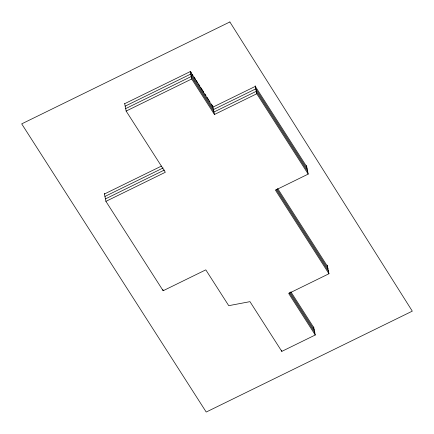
<?xml version="1.0" encoding="UTF-8"?>
<svg xmlns="http://www.w3.org/2000/svg" width="434" height="434" viewBox="0 0 434 434"><rect width="100%" height="100%" fill="white"/><g stroke="black" fill="none" stroke-linecap="round" stroke-linejoin="round"><path stroke-width="0.65" d="M124.672 103.704L190.228 71.605L212.969 107.122L255.306 86.393L306.74 166.721M125.16 106.156L190.716 74.062L213.463 109.58L255.8 88.851L307.234 169.179M125.654 108.614L191.21 76.52L194.041 80.941M313.673 327.019L315.268 334.999L281.807 351.383L249.968 301.657L228.74 305.672L205.803 269.856L163.146 290.737L105.918 201.36L165.332 172.271L126.142 111.071L191.698 78.977L190.195 71.442M191.698 78.977L214.445 114.495L256.782 93.766L255.187 85.78M104.448 193.993L161.432 166.092M104.936 196.45L163.135 167.953M105.429 198.902L164.377 170.041M306.496 165.495L308.216 174.088L275.438 190.141L328.972 273.745L288.681 293.471L315.268 334.999M314.259 332.802L314.78 332.542L289.185 292.57M307.722 171.636L256.288 91.308L213.951 112.037L194.134 81.087M256.782 93.766L308.216 174.088M277.608 188.459L327.496 266.373M277.006 189.208L327.99 268.83M276.062 189.425L328.478 271.288M190.423 71.35L191.508 73.042M192.229 74.171L192.951 75.299M194.036 76.986L195.479 79.243M196.201 80.371L197.644 82.628M198.365 83.751L199.808 86.008M200.53 87.136L203.779 92.209M204.864 93.901L205.949 95.594M207.029 97.287L208.472 99.538M209.193 100.666L209.92 101.795M211.363 104.052L212.443 105.744M290.851 291.789L313.798 327.632M290.248 292.538L314.287 330.09M327.252 265.147L328.972 273.745M281.563 350.157L281.807 351.383M212.725 105.896L214.445 114.495M162.902 289.511L163.146 290.737M124.639 103.536L126.142 111.071M104.323 193.38L105.918 201.36M229.863 21.955L21.7 123.874L206.215 412.045L412.3 311.145L229.863 21.955"/></g></svg>
